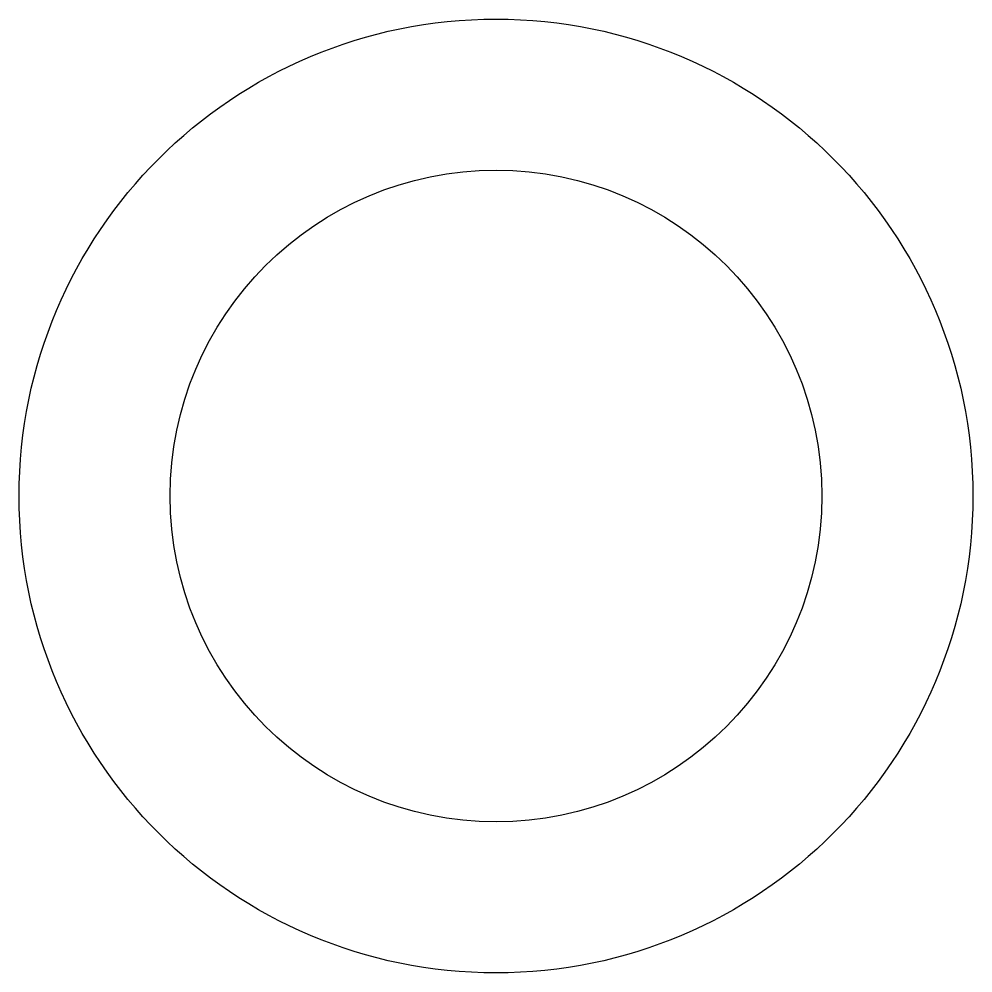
# Model space of a CAD drawing. Header units: millimetres. Extents: x -1.5 to 1.5, y -1.5 to 1.5.
import ezdxf

# ---------------------------------------------------------------- set-up
doc = ezdxf.new("R2010")
doc.units = ezdxf.units.MM
doc.layers.add('HOLE_001', color=7, linetype='CONTINUOUS')
doc.layers.add('OUTER', color=7, linetype='CONTINUOUS')

msp = doc.modelspace()

# ---------------------------------------------------------------- linework, layer by layer
at = {"layer": 'HOLE_001'}
msp.add_circle((0, 0), 1.025, dxfattribs=at)
at = {"layer": 'OUTER'}
msp.add_circle((0, 0), 1.5, dxfattribs=at)

doc.saveas('drawing.dxf')
